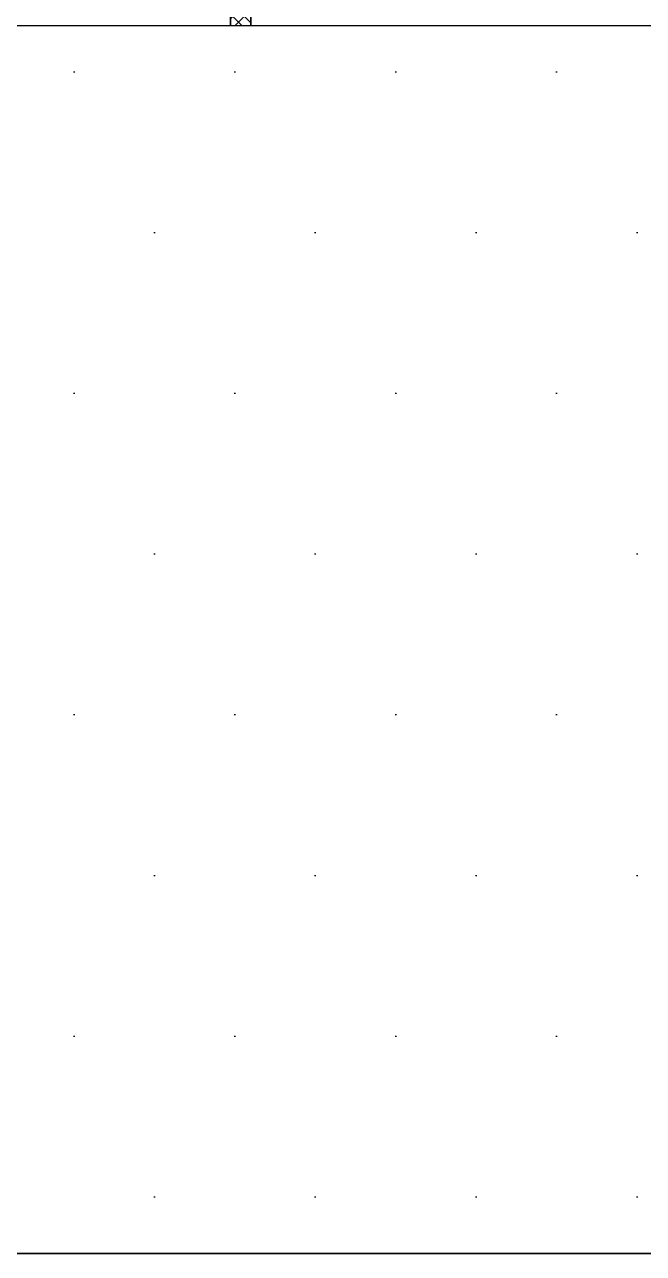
# Model space of a CAD drawing. Header units: millimetres. Extents: x 663313 to 1226001, y 1431724 to 1620898.
# Drawn here: x 761550.6 to 761611.7, y 1520263.8 to 1520385.2 of the extents above; entities that cross this region are included whole.
import ezdxf

# ---------------------------------------------------------------- set-up
doc = ezdxf.new("R2010")
doc.units = ezdxf.units.MM
doc.set_wipeout_variables(frame=1)
for name, pattern in [('CENTER', [50.800000000000004, 31.75, -6.35, 6.35, -6.35]), ('HIDDEN', [0.375, 0.25, -0.125]), ('XKITLINE00', [0])]:
    doc.linetypes.add(name, pattern=pattern)
doc.layers.add('000 - STRUCTURE_STEEL_ACCESORIES_DEF_SUB', color=7, linetype='Continuous', plot=False)
doc.layers.add('010 - ASPG_FRAMING_DEF_SUB', color=7, linetype='Continuous', plot=False)
for name, color, linetype in [('000 - STRUCTURE_STEEL_ACCESORIES_SUB_COLOR_3', 7, 'Continuous'), ('010 - ASPG_ACCESSORIES_HATCH_', 7, 'Continuous'), ('010 - ASPG_ACCESSORIES_MAIN_COLOR_1', 7, 'Continuous'), ('010 - ASPG_ACCESSORIES_SUB_COLOR_1', 7, 'Continuous'), ('010 - ASPG_ACCESSORIES_SUB_COLOR_2', 7, 'Continuous'), ('010 - ASPG_ACCESSORIES_SYMBOL_', 7, 'Continuous'), ('010 - ASPG_ACCESSORIES_WIPEOUT_', 7, 'Continuous'), ('010 - ASPG_FASTERN_MAIN_COLOR_1', 7, 'Continuous'), ('010 - ASPG_FLASHING_HATCH_', 7, 'Continuous'), ('010 - ASPG_FLASHING_MAIN_COLOR_2', 7, 'Continuous'), ('010 - ASPG_FLASHING_MAIN_COLOR_4', 7, 'Continuous'), ('010 - ASPG_FLASHING_WIPEOUT_', 7, 'Continuous'), ('010 - ASPG_FRAMING_CUT_COLOR_4', 7, 'Continuous'), ('010 - ASPG_FRAMING_HATCH_', 7, 'Continuous'), ('010 - ASPG_FRAMING_SUB_COLOR_2', 7, 'Continuous'), ('010 - ASPG_FRAMING_WIPEOUT_', 7, 'Continuous'), ('BOLT & SCREW', 7, 'Continuous'), ('DIM', 7, 'Continuous'), ('tube-stopper', 7, 'Continuous')]:
    doc.layers.add(name, color=color, linetype=linetype)
doc.layers.add('12-GRID', color=7, linetype='CENTER', lineweight=13)
doc.layers.add('Part', color=7, linetype='Continuous', lineweight=0)
pattern_1 = [(270, (1257419.243240032, -520041.6224064054), (0.6549599250656583, -1.134423872092541), [0.7562825813950264, -1.512565162790053]), (29.99999999999978, (1257419.243240032, -520041.6224064054), (0.6549599293588203, 1.134423869613882), [0.7562825813950259, -1.512565162790052]), (329.9999999999998, (1257419.243240032, -520041.6224064054), (1.309919854424478, -2.478657937293614e-09), [-1.512565162790051, 0.7562825813950254])]
pattern_2 = [(314.9999999999999, (1257419.492862033, -520021.6224064054), (1.336931354494228, 1.336931354494224), []), (44.99999999999984, (1257419.492862033, -520021.6224064054), (-1.336931354494223, 1.336931354494228), [])]
pattern_3 = [(270, (1257419.442484036, -520043.9224064054), (0.6549599250656583, -1.134423872092541), [0.7562825813950264, -1.512565162790053]), (29.99999999999978, (1257419.442484036, -520043.9224064054), (0.6549599293588203, 1.134423869613882), [0.7562825813950259, -1.512565162790052]), (329.9999999999998, (1257419.442484036, -520043.9224064054), (1.309919854424478, -2.478657937293614e-09), [-1.512565162790051, 0.7562825813950254])]
pattern_4 = [(314.9999999999999, (1257419.192862035, -520023.9224064054), (1.336931354494228, 1.336931354494224), []), (44.99999999999984, (1257419.192862035, -520023.9224064054), (-1.336931354494223, 1.336931354494228), [])]
pattern_5 = [(45, (68845973.91123614, -106253.6340706302), (-4.041115254481119, 4.041115254481119), []), (45, (68845976.60531414, -106253.6340706302), (-4.041115254481119, 4.041115254481119), [])]

# ---------------------------------------------------------------- blocks, each defined once
blk = doc.blocks.new('44')
at = {"layer": 'Part', "color": 7, "linetype": 'XKITLINE00', "lineweight": 0}
blk.add_line((31.45521706133127, 28.64062037679832), (31.45521706133127, 27.74062742677052), dxfattribs=at)
at = {"layer": 'Part', "color": 7, "lineweight": 0}
blk.add_lwpolyline([(31.33021711138986, 27.74062742677052), (31.33021711138986, 28.64162037684582), (31.45521706133127, 28.64162037684582), (31.45521376142256, 27.74062742677052), (31.33021711138986, 27.74062742677052)], dxfattribs=at)
blk = doc.blocks.new('W-1-PP18-ST_ENT4_REV00_20260531-225334_LOPF_PL')
at = {"layer": 'DIM', "color": 7}
blk.add_line((12794.36958116724, -1759.800270318985), (14169.62124830915, -1759.833749294281), dxfattribs=at)
at = {"color": 7, "xscale": 1000.000000000001, "yscale": 1000.000000000001, "zscale": 1000.000000000001, "rotation": 90}
blk.add_blockref('44', (41885.61977786256, -33213.90015912056), dxfattribs=at)
blk = doc.blocks.new('*U6174')
at = {"layer": '010 - ASPG_FRAMING_HATCH_', "transparency": 33554585}
h = blk.add_hatch(dxfattribs=at)
h.set_pattern_fill('ANSI32', scale=0.25)
h.set_pattern_definition([(45, (0, 0), (-1.683798022700467, 1.683798022700467), []), (45, (1.1225325, 0), (-1.683798022700467, 1.683798022700467), [])])
edge = h.paths.add_edge_path()
edge.add_line((2.000000000009768, -50.0000000001819), (2.000000000009536, -75.00000000027285))
edge.add_line((2.000000000009536, -75.00000000027285), (-1.376676550535194e-14, -75.00000000027285))
edge.add_line((-1.377727649045784e-14, -75.00000000027285), (2.183725214694612e-13, -49.00000000020555))
edge.add_arc((0.9999999999907824, -49.00000000021976), 0.999999999990564, 89.99999999918577, 179.9999999991858, ccw=False)
edge.add_line((1.000000000004993, -48.00000000022919), (62.99999999987471, -48.00000000022955))
edge.add_arc((62.99999999988892, -47.00000000023898), 0.999999999990564, 269.9999999991858, 359.9999999991858)
edge.add_line((63.99999999987948, -47.00000000025319), (63.99999999987995, 47.00000000025248))
edge.add_arc((62.99999999988939, 47.00000000023827), 0.999999999990564, 8.142219984623432e-10, 90.00000000081424)
edge.add_line((62.99999999987518, 48.00000000022884), (1.000000000005464, 48.00000000022919))
edge.add_arc((0.9999999999912551, 49.00000000021976), 0.999999999990564, 180.0000000008142, 270.0000000008142, ccw=False)
edge.add_line((6.91122180303467e-13, 49.00000000020555), (9.232719782633861e-13, 75.00000000027285))
edge.add_line((9.232719782633861e-13, 75.00000000027285), (2.000000000010473, 75.00000000027285))
edge.add_line((2.000000000010473, 75.00000000027285), (2.000000000010241, 50.0000000001819))
edge.add_line((2.000000000010241, 50.0000000001819), (140.9999999998781, 50.00000000018107))
edge.add_line((140.9999999998781, 50.00000000018107), (140.9999999998781, 41.00000000016652))
edge.add_arc((139.9999999998876, 41.00000000018073), 0.999999999990564, 269.9999999991858, 359.9999999991858, ccw=False)
edge.add_line((139.9999999998734, 40.00000000019017), (131.999999999892, 40.00000000019029))
edge.add_arc((131.9999999998778, 41.00000000018085), 0.999999999990564, 180.0000000008142, 270.0000000008142, ccw=False)
edge.add_line((130.9999999998872, 41.00000000016664), (130.9999999998872, 47.00000000025214))
edge.add_arc((129.9999999998967, 47.00000000023793), 0.999999999990564, 8.142219984623432e-10, 90.00000000081424)
edge.add_line((129.9999999998824, 48.00000000022849), (66.99999999989429, 48.00000000022884))
edge.add_arc((66.99999999988007, 47.00000000023827), 0.999999999990564, 89.99999999918577, 179.9999999991858)
edge.add_line((65.99999999988951, 47.00000000025248), (65.99999999988903, -47.00000000025319))
edge.add_arc((66.99999999987959, -47.00000000023898), 0.999999999990564, 180.0000000008142, 270.0000000008142)
edge.add_line((66.9999999998938, -48.00000000022955), (129.9999999998819, -48.0000000002299))
edge.add_arc((129.9999999998961, -47.00000000023933), 0.999999999990564, 269.9999999991858, 359.9999999991858)
edge.add_line((130.9999999998867, -47.00000000025354), (130.9999999998868, -41.00000000357866))
edge.add_arc((131.9999999998773, -41.00000000359287), 0.999999999990564, 89.99999999918577, 179.9999999991858, ccw=False)
edge.add_line((131.9999999998915, -40.0000000036023), (139.9999999998729, -40.00000000360242))
edge.add_arc((139.9999999998871, -41.00000000359299), 0.999999999990564, 8.14225131762214e-10, 90.00000000081423, ccw=False)
edge.add_line((140.9999999998777, -41.00000000357878), (140.9999999998776, -50.00000000632181))
edge.add_line((140.9999999998776, -50.00000000632181), (2.000000000009777, -50.0000000001819))
h.paths.add_polyline_path([(138.9999999998686, 48.00000000022837), (138.9999999998686, 42.00000000355348), (132.9999999998968, 42.0000000035536), (132.9999999998968, 48.00000000022849)], flags=16)
h.paths.add_polyline_path([(138.999999999868, -48.00000000023002), (138.9999999998681, -42.00000000355513), (132.9999999998963, -42.00000000355501), (132.9999999998962, -48.00000000023001)], flags=16)
at = {"layer": '010 - ASPG_FRAMING_HATCH_'}
h = blk.add_hatch(dxfattribs=at)
h.set_pattern_fill('ANSI37', scale=0.5954980955866349, angle=-90.00000000000001)
h.set_pattern_definition(pattern_2)
edge = h.paths.add_edge_path()
edge.add_ellipse((57.77220869647454, 55.00000000111321), major_axis=(-3.509070088518285e-14, -4.999999999272404), ratio=0.6444816938462435, start_angle=0, end_angle=180)
edge.add_line((57.77220869647455, 60.00000000018189), (61.99999999977764, 60.00000000018189))
edge.add_arc((61.99999999977037, 60.30000000023573), 0.3000000000538421, -89.99999999861039, -1.389609784768862e-09)
edge.add_line((62.29999999982421, 60.30000000022845), (62.29999999982421, 61.00000000018188))
edge.add_line((62.29999999982421, 61.00000000018188), (61.79999999982421, 61.50000000041472))
edge.add_line((61.79999999982421, 61.50000000041472), (62.29999999982421, 62.00000000018188))
edge.add_line((62.29999999982421, 62.00000000018188), (61.79999999982421, 62.50000000041472))
edge.add_line((61.79999999982421, 62.50000000041472), (62.29999999982421, 63.00000000018188))
edge.add_line((62.29999999982421, 63.00000000018188), (61.79999999982421, 63.50000000018188))
edge.add_line((61.79999999982421, 63.50000000018188), (62.29999999982421, 64.00000000018188))
edge.add_line((62.29999999982421, 64.00000000018188), (62.29999999982421, 65.00000000018188))
edge.add_line((62.29999999982421, 65.00000000018188), (63.29999999970779, 65.00000000018188))
edge.add_line((63.29999999970779, 65.00000000018188), (63.79999999970779, 65.50000000018188))
edge.add_line((63.79999999970779, 65.50000000018188), (64.2999999997078, 65.00000000018188))
edge.add_line((64.2999999997078, 65.00000000018188), (64.7999999997078, 65.50000000018188))
edge.add_line((64.7999999997078, 65.50000000018188), (65.2999999997078, 65.00000000018188))
edge.add_line((65.2999999997078, 65.00000000018188), (65.7999999997078, 65.50000000018188))
edge.add_line((65.7999999997078, 65.50000000018188), (66.29999999982421, 65.00000000018188))
edge.add_line((66.29999999982421, 65.00000000018188), (66.99999999977764, 65.00000000018188))
edge.add_arc((66.99999999974126, 65.30000000014842), 0.2999999999665306, -89.99999999305199, 1.528565674358258e-08)
edge.add_line((67.2999999997078, 65.30000000022845), (67.30017822586116, 60.00000000018188))
edge.add_arc((77.20009572393145, 55.00000000088038), 11.09091368921486, 153.2037265686182, 206.7962734313818)
edge.add_line((67.30017822586116, 50.00000000157887), (57.77220869647455, 50.00000000157887))
h = blk.add_hatch(dxfattribs=at)
h.set_pattern_fill('ANSI37', scale=0.5954980955866349, angle=-90.00000000000001)
h.set_pattern_definition(pattern_4)
edge = h.paths.add_edge_path()
edge.add_ellipse((11.52796953010241, 55.00000000111323), major_axis=(-3.510345640540481e-14, -4.999999999272404), ratio=0.6444816938462435, start_angle=180, end_angle=360, ccw=False)
edge.add_line((11.52796953010241, 60.00000000018191), (2.00000000074399, 60.00000000018191))
edge.add_arc((-7.899917497165894, 55.00000000111323), 11.09091368915029, -26.79627343179601, 26.796273430967574, ccw=False)
edge.add_line((2.000000000715794, 50.00000000157889), (11.52796953007421, 50.00000000157889))
h = blk.add_hatch(dxfattribs=at)
h.set_pattern_fill('HONEY', scale=0.238199238234654, angle=-90.00000000000001)
h.set_pattern_definition(pattern_3)
edge = h.paths.add_edge_path()
edge.add_ellipse((11.7775915319535, 55.00000000111977), major_axis=(-3.509070088518285e-14, -4.999999999272404), ratio=0.6444816938462435, start_angle=0, end_angle=360, ccw=False)
h = blk.add_hatch(dxfattribs=at)
h.set_pattern_fill('HONEY', scale=0.238199238234654, angle=-90.00000000000001)
h.set_pattern_definition(pattern_1)
edge = h.paths.add_edge_path()
edge.add_ellipse((57.52258669462346, 55.00000000111321), major_axis=(-3.509070088518285e-14, -4.999999999272404), ratio=0.6444816938462435, start_angle=0, end_angle=360)
h = blk.add_hatch(dxfattribs=at)
h.set_pattern_fill('ANSI37', scale=0.5954980955866349, angle=-90.00000000000001)
h.set_pattern_definition(pattern_4)
edge = h.paths.add_edge_path()
edge.add_ellipse((11.52796953010241, -55.00000000111394), major_axis=(-3.510345640540481e-14, 4.999999999272404), ratio=0.6444816938462435, start_angle=0, end_angle=180)
edge.add_line((11.52796953010241, -60.00000000018262), (2.00000000074399, -60.00000000018262))
edge.add_arc((-7.899917497165894, -55.00000000111394), 11.09091368915029, 333.2037265690324, 386.796273431796)
edge.add_line((2.000000000715794, -50.0000000015796), (11.52796953007421, -50.0000000015796))
h = blk.add_hatch(dxfattribs=at)
h.set_pattern_fill('HONEY', scale=0.238199238234654, angle=-90.00000000000001)
h.set_pattern_definition(pattern_3)
edge = h.paths.add_edge_path()
edge.add_ellipse((11.7775915319535, -55.00000000112048), major_axis=(-3.509070088518285e-14, 4.999999999272404), ratio=0.6444816938462435, start_angle=0, end_angle=360)
h = blk.add_hatch(dxfattribs=at)
h.set_pattern_fill('HONEY', scale=0.238199238234654, angle=-90.00000000000001)
h.set_pattern_definition(pattern_1)
edge = h.paths.add_edge_path()
edge.add_ellipse((57.52258669462346, -55.00000000111392), major_axis=(-3.509070088518285e-14, 4.999999999272404), ratio=0.6444816938462435, start_angle=0, end_angle=360, ccw=False)
h = blk.add_hatch(dxfattribs=at)
h.set_pattern_fill('ANSI37', scale=0.5954980955866349, angle=-90.00000000000001)
h.set_pattern_definition(pattern_2)
edge = h.paths.add_edge_path()
edge.add_ellipse((57.77220869647454, -55.00000000111392), major_axis=(-3.509070088518285e-14, 4.999999999272404), ratio=0.6444816938462435, start_angle=180, end_angle=360, ccw=False)
edge.add_line((57.77220869647455, -60.0000000001826), (61.99999999977764, -60.0000000001826))
edge.add_arc((61.99999999977037, -60.30000000023644), 0.3000000000538421, 360.0000000013896, 449.9999999986104, ccw=False)
edge.add_line((62.29999999982421, -60.30000000022916), (62.29999999982421, -61.0000000001826))
edge.add_line((62.29999999982421, -61.0000000001826), (61.79999999982421, -61.50000000041543))
edge.add_line((61.79999999982421, -61.50000000041543), (62.29999999982421, -62.0000000001826))
edge.add_line((62.29999999982421, -62.0000000001826), (61.79999999982421, -62.50000000041543))
edge.add_line((61.79999999982421, -62.50000000041543), (62.29999999982421, -63.0000000001826))
edge.add_line((62.29999999982421, -63.0000000001826), (61.79999999982421, -63.5000000001826))
edge.add_line((61.79999999982421, -63.5000000001826), (62.29999999982421, -64.0000000001826))
edge.add_line((62.29999999982421, -64.0000000001826), (62.29999999982421, -65.0000000001826))
edge.add_line((62.29999999982421, -65.0000000001826), (63.29999999970779, -65.0000000001826))
edge.add_line((63.29999999970779, -65.0000000001826), (63.79999999970779, -65.5000000001826))
edge.add_line((63.79999999970779, -65.5000000001826), (64.2999999997078, -65.0000000001826))
edge.add_line((64.2999999997078, -65.0000000001826), (64.7999999997078, -65.5000000001826))
edge.add_line((64.7999999997078, -65.5000000001826), (65.2999999997078, -65.0000000001826))
edge.add_line((65.2999999997078, -65.0000000001826), (65.7999999997078, -65.5000000001826))
edge.add_line((65.7999999997078, -65.5000000001826), (66.29999999982421, -65.0000000001826))
edge.add_line((66.29999999982421, -65.0000000001826), (66.99999999977764, -65.0000000001826))
edge.add_arc((66.99999999974126, -65.30000000014913), 0.2999999999665306, 359.99999998471435, 449.999999993052, ccw=False)
edge.add_line((67.2999999997078, -65.30000000022916), (67.30017822586116, -60.0000000001826))
edge.add_arc((77.20009572393145, -55.00000000088109), 11.09091368921486, 153.2037265686182, 206.7962734313818, ccw=False)
edge.add_line((67.30017822586116, -50.00000000157958), (57.77220869647455, -50.00000000157958))
at = {"layer": '010 - ASPG_FRAMING_CUT_COLOR_4', "color": 7}
blk.add_lwpolyline([(2.000000000009768, -50.0000000001819), (2.000000000009536, -75.00000000027285), (-1.377727649045784e-14, -75.00000000027285), (2.183725214694612e-13, -49.00000000020555, -0.414213562373095), (1.000000000004993, -48.00000000022919), (62.99999999987471, -48.00000000022955, 0.414213562373095), (63.99999999987948, -47.00000000025319), (63.99999999987995, 47.00000000025248, 0.414213562373095), (62.99999999987518, 48.00000000022884), (1.000000000005466, 48.00000000022919, -0.414213562373095), (6.91122180303467e-13, 49.00000000020555), (9.232719782633861e-13, 75.00000000027285), (2.000000000010473, 75.00000000027285), (2.000000000010241, 50.0000000001819), (140.9999999998781, 50.00000000018107), (140.9999999998781, 41.00000000016652, -0.414213562373095), (139.9999999998734, 40.00000000019017), (131.999999999892, 40.00000000019029, -0.414213562373095), (130.9999999998872, 41.00000000016664), (130.9999999998872, 47.00000000025214, 0.414213562373095), (129.9999999998824, 48.00000000022849), (66.99999999989429, 48.00000000022884, 0.414213562373095), (65.99999999988951, 47.00000000025248), (65.99999999988903, -47.00000000025319, 0.414213562373095), (66.9999999998938, -48.00000000022955), (129.9999999998819, -48.0000000002299, 0.414213562373095), (130.9999999998867, -47.00000000025354), (130.9999999998868, -41.00000000357866, -0.414213562373095), (131.9999999998915, -40.0000000036023), (139.9999999998729, -40.00000000360242, -0.414213562373095), (140.9999999998777, -41.00000000357878), (140.9999999998776, -50.00000000632181)], format="xyb", close=True, dxfattribs=at)
at = {"layer": '010 - ASPG_FRAMING_DEF_SUB', "color": 7, "transparency": 33554457}
for points in [[(54.30017822586116, 50.00000000157887), (67.30017822586116, 50.00000000157887), (67.30017822586116, 65.50000000018188), (54.30017822586116, 65.50000000018188)], [(2.000000000715794, 50.00000000157889), (15.00000000071579, 50.00000000158543), (15.00000000071579, 60.00000000039217), (2.000000000715794, 60.00000000038563)], [(2.000000000715794, -50.0000000015796), (15.00000000071579, -50.00000000158614), (15.00000000071579, -60.00000000039288), (2.000000000715794, -60.00000000038634)], [(54.30017822586116, -50.00000000157958), (67.30017822586116, -50.00000000157958), (67.30017822586116, -65.5000000001826), (54.30017822586116, -65.5000000001826)]]:
    blk.add_lwpolyline(points, close=True, dxfattribs=at)
at = {"layer": '010 - ASPG_FRAMING_SUB_COLOR_2', "color": 7}
for points in [[(57.52258669462346, 50.00000000157888), (67.30017822586116, 50.00000000157887, -0.2381992382621886), (67.30017822586116, 60.00000000018188), (67.2999999997078, 65.30000000022845, -0.4142135624157165), (66.99999999977764, 65.00000000018188), (66.29999999982421, 65.00000000018188), (65.7999999997078, 65.50000000018188), (65.2999999997078, 65.00000000018188), (64.7999999997078, 65.50000000018188), (64.2999999997078, 65.00000000018188), (63.79999999970779, 65.50000000018188), (63.29999999970779, 65.00000000018188), (62.29999999982421, 65.00000000018188), (62.29999999982421, 64.00000000018188), (61.79999999982421, 63.50000000018188), (62.29999999982421, 63.00000000018188), (61.79999999982421, 62.50000000041472), (62.29999999982421, 62.00000000018188), (61.79999999982421, 61.50000000041472), (62.29999999982421, 61.00000000018188), (62.29999999982421, 60.30000000022845, -0.414213562358888), (61.99999999977764, 60.00000000018188), (57.52258669462346, 60.00000000018189)], [(11.77759153183708, 50.00000000158543), (2.000000000715794, 50.00000000157889, 0.2381992382621886), (2.000000000715796, 60.00000000018191), (11.77759153183708, 60.00000000018844)], [(11.77759153183708, -50.00000000158614), (2.000000000715794, -50.0000000015796, -0.2381992382621886), (2.000000000715796, -60.00000000018262), (11.77759153183708, -60.00000000018915)], [(57.52258669462346, -50.00000000157959), (67.30017822586116, -50.00000000157958, 0.2381992382621886), (67.30017822586116, -60.0000000001826), (67.2999999997078, -65.30000000022916, 0.4142135624157165), (66.99999999977764, -65.0000000001826), (66.29999999982421, -65.0000000001826), (65.7999999997078, -65.5000000001826), (65.2999999997078, -65.0000000001826), (64.7999999997078, -65.5000000001826), (64.2999999997078, -65.0000000001826), (63.79999999970779, -65.5000000001826), (63.29999999970779, -65.0000000001826), (62.29999999982421, -65.0000000001826), (62.29999999982421, -64.0000000001826), (61.79999999982421, -63.5000000001826), (62.29999999982421, -63.0000000001826), (61.79999999982421, -62.50000000041543), (62.29999999982421, -62.0000000001826), (61.79999999982421, -61.50000000041543), (62.29999999982421, -61.0000000001826), (62.29999999982421, -60.30000000022916, 0.414213562358888), (61.99999999977764, -60.0000000001826), (57.52258669462346, -60.0000000001826)]]:
    blk.add_lwpolyline(points, format="xyb", dxfattribs=at)
at = {"layer": '010 - ASPG_FRAMING_SUB_COLOR_2', "color": 7, "extrusion": (0, 0, -1)}
for centre, major_axis in [((11.7775915319535, 55.00000000111977), (-3.509070088518285e-14, -4.999999999272404)), ((57.52258669462346, -55.00000000111392), (-3.509070088518285e-14, 4.999999999272404))]:
    blk.add_ellipse(centre, major_axis=major_axis, ratio=0.6444816938462435, dxfattribs=at)
at = {"layer": '010 - ASPG_FRAMING_SUB_COLOR_2', "color": 7}
for centre, major_axis in [((57.52258669462346, 55.00000000111321), (-3.509070088518285e-14, -4.999999999272404)), ((11.7775915319535, -55.00000000112048), (-3.509070088518285e-14, 4.999999999272404))]:
    blk.add_ellipse(centre, major_axis=major_axis, ratio=0.6444816938462435, dxfattribs=at)
blk = doc.blocks.new('*U4787')
at = {"color": 7, "transparency": 33554559, "xscale": -1, "rotation": 270}
blk.add_blockref('*U6174', (0, 0), dxfattribs=at)
blk = doc.blocks.new('*U6326')
at = {"layer": '12-GRID', "color": 7, "linetype": 'CENTER'}
for p, q in [((5.684341886080801e-14, -6.200000000000029), (5.684341886080801e-14, 2.200000000000029)), ((-4.199999999999973, -2), (4.200000000000085, -2))]:
    blk.add_line(p, q, dxfattribs=at)
at = {"layer": 'BOLT & SCREW', "color": 7}
for p, q in [((-0.2288719817826677, -1.446462371730204), (-0.4418749999998197, -0.2325000000002947)), ((-0.2288719817826677, -1.542256036434869), (-0.4418749999998197, -1.116250000000048)), ((0.2288719817822642, -1.446462371730562), (0.4418749999996946, -0.2324999999999764)), ((0.2288719817822642, -1.542256036434869), (0.4418749999996946, -1.116250000000048)), ((-0.553537628269381, -1.771128018217196), (-1.767499999999847, -1.558125000000442)), ((-0.553537628269381, -2.228871981782805), (-1.767500000000483, -2.441875000000354)), ((-0.4577439635652332, -1.771128018217196), (-0.8837500000000146, -1.558125000000442)), ((-0.4577439635652332, -2.228871981782805), (-0.8837500000000146, -2.441875000000354)), ((0.4577439635647103, -1.771128018217196), (0.8837499999994917, -1.558125000000442)), ((0.4577439635647103, -2.228871981782805), (0.8837500000001283, -2.441874999999877)), ((0.5535376282692559, -1.771128018217196), (1.767500000000001, -1.558125000000124)), ((0.5535376282692559, -2.228871981782805), (1.767500000000001, -2.441874999999877)), ((-0.2288719817826677, -2.457743963565131), (-0.4418749999998197, -2.883750000000271)), ((-0.2288719817821107, -2.553537628269438), (-0.4418749999998197, -3.767500000000023)), ((0.4418749999996946, -2.883750000000271), (0.2288719817829008, -2.457743963565131)), ((0.2288719817829008, -2.553537628269438), (0.4418749999999732, -3.767500000000023))]:
    blk.add_line(p, q, dxfattribs=at)
for points in [[(-1.767500000000006, -1.558125000000442), (-0.8837500000001342, -1.558125000000442, 0.4142135623730394), (-0.4418749999998197, -1.116250000000048), (-0.4418749999998197, -0.2325000000002947), (0.4418749999996946, -0.2324999999999764), (0.4418749999996946, -1.116250000000048, 0.4142135623731505), (0.8837500000000089, -1.558125000000442), (1.76750000000012, -1.558125000000124), (1.76750000000012, -2.441874999999877), (0.8837500000000089, -2.441874999999877, 0.414213562373095), (0.4418749999996946, -2.883750000000271), (0.4418749999999732, -3.767500000000023), (-0.4418749999998197, -3.767500000000023), (-0.4418749999998197, -2.883750000000271, 0.4142135623730397), (-0.8837500000001342, -2.441875000000354), (-1.767500000000483, -2.441875000000354)], [(0.2288719817829008, -2.457743963565131, -0.414213562373095), (0.4577439635645909, -2.228871981782805), (0.5535376282692559, -2.228871981782805), (0.5535376282692559, -1.771128018217196), (0.4577439635645909, -1.771128018217196, -0.4142135623730951), (0.228871981782105, -1.542256036434869), (0.228871981782105, -1.446462371730562), (-0.2288719817826677, -1.446462371730204), (-0.2288719817826677, -1.542256036434869, -0.4142135623730951), (-0.4577439635649944, -1.771128018217196), (-0.553537628269381, -1.771128018217196), (-0.553537628269381, -2.228871981782805), (-0.4577439635649944, -2.228871981782805, -0.4142135623730951), (-0.2288719817826677, -2.457743963565131), (-0.2288719817822698, -2.553537628269438), (0.2288719817829008, -2.553537628269438)]]:
    blk.add_lwpolyline(points, format="xyb", close=True, dxfattribs=at)
blk.add_circle((5.684341886080801e-14, -2), 3.5, dxfattribs=at)
blk = doc.blocks.new('000_ASPG_TYP_FILES_20260218-010703_FRAME_EXTR_')
at = {"layer": '010 - ASPG_FRAMING_HATCH_'}
h = blk.add_hatch(dxfattribs=at)
h.set_pattern_fill('ANSI32', scale=0.1, angle=180)
h.set_pattern_definition([(225, (0, 0), (0.6735192090801866, -0.6735192090801868), []), (225, (-0.4490130000000001, 5.498823332255506e-17), (0.6735192090801866, -0.6735192090801868), [])])
edge = h.paths.add_edge_path()
edge.add_line((1.999999996740371, 15.99999999965075), (1.999999996740371, 1.999999999941792))
edge.add_line((1.999999996740371, 1.999999999941792), (39.69999999750871, 1.999999999941792))
edge.add_arc((39.69999999730499, 1.700000000040752), 0.2999999999010399, -3.891028654834372e-08, 89.99999996109239, ccw=False)
edge.add_line((39.99999999720603, 1.699999999837019), (39.99999999720603, 0.2999999996973202))
edge.add_arc((39.69999999750872, 0.2999999996973131), 0.2999999996973131, -90.00000000000142, 1.4210854715202004e-12, ccw=False)
edge.add_line((39.69999999750871, 0), (0.2999999996973202, 0))
edge.add_arc((0.2999999996973273, 0.2999999996973273), 0.2999999996973273, 180.0000000000013, 269.99999999999864, ccw=False)
edge.add_line((0, 0.2999999996973202), (0, 17.69999999989523))
edge.add_arc((0.2999999999301508, 17.70000000012806), 0.2999999999301508, 90.00000004446741, 180.0000000444674, ccw=False)
edge.add_line((0.2999999996973202, 18.00000000005821), (22.5570233851904, 18.00000000005821))
edge.add_arc((22.5570233856712, 18.50000000026317), 0.5000000002049632, 269.9999999449049, 380.2095453190142)
edge.add_arc((26.1699999981368, 19.82999999686102), 3.349999998908497, 182.0637942974167, 200.2095453254992, ccw=False)
edge.add_arc((23.58168000320438, 19.73672835517209), 0.7599999998138507, 2.0637943418387863, 182.0637943418388, ccw=False)
edge.add_arc((26.16999999910358, 19.82999999939922), 1.830000000338361, 182.0637943388468, 447.9362056470717)
edge.add_arc((26.263271644013, 22.41831999551505), 0.7600000000549151, 87.93620564125177, 267.9362056412518, ccw=False)
edge.add_arc((26.16999999863267, 19.8300000075356), 3.349999992334041, 69.79045460402187, 87.9362056313708, ccw=False)
edge.add_arc((27.49999999788272, 23.44297661244421), 0.5000000006038865, 249.7904545688332, 359.9999999442181)
edge.add_line((27.9999999984866, 23.44297661195742), (27.9999999984866, 26.67999999993481))
edge.add_line((27.9999999984866, 26.67999999993481), (28.49999999674037, 27.17999999958556))
edge.add_line((28.49999999674037, 27.17999999958556), (27.9999999984866, 27.67999999970198))
edge.add_line((27.9999999984866, 27.67999999970198), (27.9999999984866, 38.61999999982072))
edge.add_line((27.9999999984866, 38.61999999982072), (28.49999999674037, 39.11999999993714))
edge.add_line((28.49999999674037, 39.11999999993714), (27.9999999984866, 39.62000000005355))
edge.add_line((27.9999999984866, 39.62000000005355), (27.9999999984866, 42.85702338756528))
edge.add_arc((27.49999999787862, 42.85702338707262), 0.5000000006079759, 5.645408219420843e-08, 110.2095454304945)
edge.add_arc((26.16999999884449, 46.46999999186602), 3.349999992147246, 272.0637943651193, 290.20954539329375, ccw=False)
edge.add_arc((26.263271644013, 43.88168000403675), 0.7600000000258301, 92.06379435882718, 272.0637943588272, ccw=False)
edge.add_arc((26.16999999910502, 46.47000000012492), 1.830000000339747, 272.0637943528818, 537.9362056611998)
edge.add_arc((23.58168000320438, 46.56327164435061), 0.7599999998138507, 177.9362056581612, 357.9362056581612, ccw=False)
edge.add_arc((26.16999999825318, 46.47000000263876), 3.349999999025627, 159.7904546748206, 177.9362057022633, ccw=False)
edge.add_arc((22.55702338551316, 47.7999999994954), 0.500000000434755, 339.790454661877, 450.0000000369852)
edge.add_line((22.5570233851904, 48.29999999993015), (0.2999999996973202, 48.29999999993015))
edge.add_arc((0.2999999996973095, 48.59999999962746), 0.2999999996973131, 179.9999999999987, 270.00000000000205, ccw=False)
edge.add_line((0, 48.59999999962747), (0, 59.99999999994179))
edge.add_arc((0.2999999996973202, 59.99999999994179), 0.2999999996973202, 90, 180, ccw=False)
edge.add_line((0.2999999996973202, 60.29999999963911), (4.999999997438863, 60.29999999963911))
edge.add_line((4.999999997438863, 60.29999999963911), (4.999999997438863, 64.99999999959255))
edge.add_arc((5.299999997369017, 64.99999999982538), 0.2999999999301544, 90.0000000444681, 180.0000000444674, ccw=False)
edge.add_line((5.299999997136183, 65.29999999975553), (29.99999999883585, 65.29999999975553))
edge.add_line((29.99999999883585, 65.29999999975553), (29.99999999883585, 63.59999999997672))
edge.add_arc((29.69999999890567, 63.59999999974391), 0.2999999999301721, -89.99999995552861, 4.4463320136856055e-08, ccw=False)
edge.add_line((29.69999999913853, 63.29999999981374), (7.299999997485429, 63.29999999981374))
edge.add_arc((7.29999999771826, 62.99999999988358), 0.2999999999301508, 90.00000004446738, 180.0000000444674)
edge.add_line((6.999999997788109, 62.99999999965075), (6.999999997788109, 58.29999999969732))
edge.add_line((6.999999997788109, 58.29999999969732), (2.300000000162981, 58.29999999969732))
edge.add_arc((2.299999998300336, 57.99999999813735), 0.3000000015599653, 89.99999964426098, 179.999999644261)
edge.add_line((1.999999996740371, 58), (1.999999996740371, 50.60000000003492))
edge.add_arc((2.299999998533172, 50.60000000166475), 0.3000000017928013, 180.000000311273, 270.0000003112706)
edge.add_line((2.300000000162981, 50.29999999987194), (29.69999999913853, 50.29999999987194))
edge.add_arc((29.6999999989348, 49.9999999999709), 0.299999999901047, -3.890897914970992e-08, 89.99999996109108, ccw=False)
edge.add_line((29.99999999883585, 49.99999999976717), (29.99999999883585, 26.67999999993481))
edge.add_line((29.99999999883585, 26.67999999993481), (29.99999999883585, 16.29999999981374))
edge.add_arc((29.6999999989057, 16.2999999995809), 0.2999999999301508, -89.99999995553259, 4.446741286301403e-08, ccw=False)
edge.add_line((29.69999999913853, 15.99999999965075), (1.999999996740371, 15.99999999965075))
at = {"layer": '010 - ASPG_FRAMING_CUT_COLOR_4', "color": 7}
blk.add_lwpolyline([(1.999999996740371, 15.99999999965075), (1.999999996740371, 1.999999999941792), (39.69999999750871, 1.999999999941792, -0.4142135623731089), (39.99999999720603, 1.699999999837019), (39.99999999720603, 0.2999999996973202, -0.4142135623731089), (39.69999999750871, 0), (0.2999999996973202, 0, -0.4142135623730811), (0, 0.2999999996973202), (0, 17.69999999989523, -0.4142135623730951), (0.2999999996973202, 18.00000000005821), (22.5570233851904, 18.00000000005821, 0.5217296884731124), (23.02624112786725, 18.67272727261297, -0.07934163687482358), (22.82217297761235, 19.70935906958766, -1), (24.34118702879641, 19.76409764075652, 2.296345716993233), (26.23590235819574, 21.65881296969019, -1), (26.29064092983026, 23.17782702133991, -0.0793416368716021), (27.32727272447664, 22.9737588702119, 0.5217296884801942), (27.9999999984866, 23.44297661195742), (27.9999999984866, 26.67999999993481), (28.49999999674037, 27.17999999958556), (27.9999999984866, 27.67999999970198), (27.9999999984866, 38.61999999982072), (28.49999999674037, 39.11999999993714), (27.9999999984866, 39.62000000005355), (27.9999999984866, 42.85702338756528, 0.5217296884727316), (27.32727272447664, 43.3262411293108, -0.07934163687522733), (26.29064092983026, 43.122172978241, -1), (26.23590235819574, 44.64118702983251, 2.296345716995783), (24.34118702879641, 46.53590235876618, -1), (22.82217297761235, 46.59064092993503, -0.07934163687201433), (23.02624112786725, 47.62727272690972, 0.5217296884786579), (22.5570233851904, 48.29999999993015), (0.2999999996973202, 48.29999999993015, -0.4142135623731158), (0, 48.59999999962747), (0, 59.99999999994179, -0.414213562373095), (0.2999999996973202, 60.29999999963911), (4.999999997438863, 60.29999999963911), (4.999999997438863, 64.99999999959255, -0.4142135623730879), (5.299999997136183, 65.29999999975553), (29.99999999883585, 65.29999999975553), (29.99999999883585, 63.59999999997672, -0.4142135623730533), (29.69999999913853, 63.29999999981374), (7.299999997485429, 63.29999999981374, 0.4142135623730949), (6.999999997788109, 62.99999999965075), (6.999999997788109, 58.29999999969732), (2.300000000162981, 58.29999999969732, 0.4142135623730948), (1.999999996740371, 58), (1.999999996740371, 50.60000000003492, 0.4142135623730845), (2.300000000162981, 50.29999999987194), (29.69999999913853, 50.29999999987194, -0.4142135623730951), (29.99999999883585, 49.99999999976717), (29.99999999883585, 26.67999999993481), (29.99999999883585, 16.29999999981374, -0.4142135623730951), (29.69999999913853, 15.99999999965075)], format="xyb", close=True, dxfattribs=at)
at = {"color": 7}
for p in [(26.16999999736436, 48.46999999973923), (26.16999999736436, 21.82999999966705)]:
    blk.add_blockref('*U6326', p, dxfattribs=at)
blk = doc.blocks.new('*U5669')
at = {"color": 7}
blk.add_wipeout([(465.000000002976, 4.000000000097202), (60.00000000297587, 4.000000000000114), (60.00000000297587, 69.29999999999995), (465.000000002976, 69.30000000009727)], dxfattribs=at).dxf.layer = '010 - ASPG_FRAMING_WIPEOUT_'
at = {"layer": '010 - ASPG_FRAMING_SUB_COLOR_2', "color": 7}
for points in [[(465.0000000029759, 4.000000000097124), (60.00000000297587, 4), (60.00000000297587, 69.3), (465.0000000029759, 69.30000000009714)], [(60.00000000297587, 2.000000000715772), (60.00000000297587, 4), (465.0000000029759, 4.000000000097124), (465.0000000029759, 2.000000000812896)]]:
    blk.add_lwpolyline(points, close=True, dxfattribs=at)
at = {"color": 7, "transparency": 33554559, "xscale": -1, "rotation": 270}
blk.add_blockref('*U6174', (0, 0), dxfattribs=at)
at = {"color": 7}
blk.add_blockref('000_ASPG_TYP_FILES_20260218-010703_FRAME_EXTR_', (60.00000000297587, 4), dxfattribs=at)
blk = doc.blocks.new('W-1-PP18-ST_ENT4_REV00_20260604-235409_LOPF_ASPG_')
at = {"color": 7}
blk.add_blockref('*U5669', (13585.00000000047, -1709.999999999767), dxfattribs=at)
at = {"color": 7, "xscale": -1, "zscale": -1}
blk.add_blockref('*U4787', (13585.00000000047, -1709.999999999767), dxfattribs=at)
blk = doc.blocks.new('*U5639')
at = {"color": 7}
blk.add_wipeout([(0, -52.0000000001005), (584.611507675665, -52.0000000001005), (584.611507675665, -297.99999999998073), (0, -297.99999999998073)], dxfattribs=at).dxf.layer = '010 - ASPG_FLASHING_WIPEOUT_'
at = {"layer": '010 - ASPG_FLASHING_HATCH_'}
h = blk.add_hatch(dxfattribs=at)
h.set_pattern_fill('DOTS', scale=0.5)
h.set_pattern_definition([(0, (0, 0), (19.84375, 39.6875), [0, -39.6875])])
h.paths.add_polyline_path([(0, -52), (584.6115076758433, -52), (584.6115076758433, -298), (1.094595811627281e-16, -298)])
at = {"layer": '010 - ASPG_FLASHING_MAIN_COLOR_2', "color": 7}
blk.add_lwpolyline([(0, -52), (584.6115076758433, -52), (584.6115076758433, -298), (1.094595811627281e-16, -298)], close=True, dxfattribs=at)
at = {"color": 7}
blk.add_wipeout([(0, 69.29999999994834), (584.6115076756641, 69.29999999994834), (584.6115076756641, -51.99999999999727), (0, -51.99999999999727)], dxfattribs=at).dxf.layer = '010 - ASPG_FLASHING_WIPEOUT_'
at = {"layer": '010 - ASPG_FLASHING_HATCH_'}
h = blk.add_hatch(dxfattribs=at)
h.set_pattern_fill('DOTS', scale=0.2)
h.set_pattern_definition([(0, (0, 0), (7.9375, 15.875), [0, -15.875])])
h.paths.add_polyline_path([(-2.8421709430404e-14, 69.29999999999998), (584.6115076758433, 69.29999999999998), (584.6115076758433, -52.00000000000001), (3.155443620884047e-30, -52.00000000000001)])
at = {"layer": '010 - ASPG_FLASHING_MAIN_COLOR_4', "color": 7}
blk.add_lwpolyline([(-2.8421709430404e-14, 69.29999999999998), (584.6115076758433, 69.29999999999998), (584.6115076758433, -52.00000000000001), (3.155443620884047e-30, -52.00000000000001)], close=True, dxfattribs=at)
blk = doc.blocks.new('W-1-PP18-ST_ENT4_REV00_20260617-033902_ASPG_FLASHING')
at = {"color": 7}
blk.add_blockref('*U5639', (13585.00000000047, -1710), dxfattribs=at)
blk = doc.blocks.new('*U4563')
at = {"layer": '010 - ASPG_ACCESSORIES_SUB_COLOR_2', "color": 7}
for p, q in [((-2.084999999999127, -1.547816335794778), (-2.084999999999127, 0)), ((2.084999999999013, -1.047816335789321), (2.084999999999127, 0)), ((-2.084999999999127, -1.547816335789321), (2.084999999999127, -1.047816335789321)), ((2.729999999999563, -1.399999999995998), (2.084999999999127, -1.047816335789321)), ((-2.729999999999563, -1.899999999995998), (2.729999999999563, -1.399999999995998)), ((-2.729999999999563, -1.899999999995998), (-2.084999999999127, -1.547816335789321)), ((-2.729999999999563, -1.899999999995998), (-2.084999999999127, -2.252183664200857)), ((-2.084999999999127, -2.252183664200857), (2.084999999999127, -1.752183664200857)), ((-2.084999999999013, -3.347816335790412), (-2.084999999999127, -2.252183664206314)), ((2.729999999999563, -1.399999999995998), (2.084999999999127, -1.752183664200857)), ((2.084999999999013, -2.847816335790412), (2.0849999999989, -1.752183664201084)), ((-2.729999999999563, -3.69999999999709), (2.729999999999563, -3.19999999999709)), ((-2.729999999999563, -3.69999999999709), (-2.084999999999127, -3.347816335790412)), ((-2.084999999999127, -3.347816335790412), (2.084999999999127, -2.847816335790412)), ((-2.084999999999127, -4.052183664201948), (2.084999999999127, -3.552183664201948)), ((2.729999999999563, -3.19999999999709), (2.084999999999127, -2.847816335790412)), ((2.729999999999563, -3.19999999999709), (2.084999999999127, -3.552183664201948)), ((2.084999999999241, -4.647816335791504), (2.084999999999241, -3.552183664201948)), ((-2.729999999999563, -3.69999999999709), (-2.084999999999127, -4.052183664201948)), ((-2.0849999999989, -5.147816335791504), (-2.084999999999013, -4.052183664201948)), ((-2.084999999999127, -5.147816335791504), (2.084999999999127, -4.647816335791504)), ((-2.084999999999127, -5.147816335791504), (2.084999999999127, -4.647816335791504)), ((2.729999999999563, -4.999999999998181), (2.084999999999127, -4.647816335791504)), ((2.729999999999563, -4.999999999998181), (2.084999999999127, -4.647816335791504)), ((-2.729999999999563, -5.499999999998181), (2.729999999999563, -4.999999999998181)), ((-2.729999999999563, -5.499999999998181), (2.729999999999563, -4.999999999998181)), ((-2.729999999999563, -5.499999999998181), (-2.084999999999127, -5.147816335791504)), ((-2.729999999999563, -5.499999999998181), (-2.084999999999127, -5.147816335791504)), ((-2.729999999999563, -5.499999999998181), (-2.084999999999127, -5.852183664203039)), ((-2.729999999999563, -5.499999999998181), (-2.084999999999127, -5.852183664203039)), ((-2.084999999999127, -5.852183664203039), (2.084999999999127, -5.352183664203039)), ((-2.084999999999127, -5.852183664203039), (2.084999999999127, -5.352183664203039)), ((-2.084999999999127, -6.947816335792595), (-2.0849999999989, -5.852183664203039)), ((-2.084999999999127, -6.947816335792595), (-2.084999999999127, -5.852183664203039)), ((2.729999999999563, -4.999999999998181), (2.084999999999127, -5.352183664203039)), ((2.729999999999563, -4.999999999998181), (2.084999999999127, -5.352183664203039)), ((2.084999999999127, -6.447816335792595), (2.084999999999127, -5.352183664203039)), ((2.084999999999127, -6.447816335792595), (2.084999999999241, -5.352183664203039)), ((-2.729999999999563, -7.299999999999272), (2.729999999999563, -6.799999999999272)), ((-2.729999999999563, -7.299999999999272), (-2.084999999999127, -6.947816335792595)), ((-2.084999999999127, -6.947816335792595), (2.084999999999127, -6.447816335792595)), ((-2.084999999999127, -7.652183664204131), (2.084999999999127, -7.152183664204131)), ((2.729999999999563, -6.799999999999272), (2.084999999999127, -6.447816335792595)), ((2.729999999999563, -6.799999999999272), (2.084999999999127, -7.152183664204131)), ((2.084999999999127, -8.247816335793686), (2.084999999999127, -7.152183664204131)), ((-2.729999999999563, -7.299999999999272), (-2.084999999999127, -7.652183664204131)), ((-2.084999999999127, -8.747816335793686), (-2.084999999999127, -7.652183664204131)), ((0.4333070988686814, -8.43729858455481), (2.084999999999127, -8.247816335793686)), ((2.729999999999563, -8.599999999998545), (2.084999999999127, -8.247816335793686)), ((-2.729999999999563, -9.099999999998545), (-2.084999999999127, -8.747816335793686)), ((-2.729999999999563, -9.099999999998545), (-1.568355612604137, -8.982641209644498)), ((-2.729999999999563, -9.099999999998545), (-2.084999999999127, -9.452183664205222)), ((-2.084999999999127, -8.747816335793686), (-1.064489079482883, -8.605286877620529)), ((-2.084999999999127, -9.452183664205222), (-1.629698446698967, -9.388594061787444)), ((-2.084999999999127, -10.54781633579296), (-2.084999999999127, -9.452183664205222)), ((0.7141825614198751, -8.775605983184505), (2.729999999999563, -8.599999999998545)), ((0.7141825614198751, -9.102437496409038), (2.084999999999127, -8.952183664205222)), ((2.729999999999563, -8.599999999998545), (2.084999999999127, -8.952183664205222)), ((2.084999999999127, -10.04781633579296), (2.084999999999127, -8.952183664205222)), ((-2.729999999999563, -10.89999999999964), (-2.084999999999127, -10.54781633579296)), ((-2.729999999999563, -10.89999999999964), (-1.844567201240352, -10.81054635710279)), ((-2.729999999999563, -10.89999999999964), (-2.084999999999127, -11.25218366420449)), ((-2.084999999999127, -10.54781633579296), (-1.798826981090315, -10.50784803706301)), ((0.7141825614198751, -10.20507654483481), (2.084999999999127, -10.04781633579296)), ((0.7141825614198751, -10.57560598318378), (2.729999999999563, -10.39999999999964)), ((0.7141825614198751, -10.90243749640831), (2.084999999999127, -10.75218366420449)), ((2.729999999999563, -10.39999999999964), (2.084999999999127, -10.04781633579296)), ((2.729999999999563, -10.39999999999964), (2.084999999999127, -10.75218366420449)), ((2.084999999999127, -10.75218366420449), (2.084999999999127, -15.59999999999854)), ((-2.084999999999127, -11.25218366420449), (-1.907557413303948, -11.22740118002912)), ((-2.084999999999127, -12.40167565273805), (-2.084999999999127, -11.25218366420449)), ((-2.084999999999127, -12.40167565273805), (-2.084999999999127, -15.59999999999854)), ((0, -17.19999999999891), (-2.084999999999127, -15.59999999999854)), ((0, -17.19999999999891), (2.084999999999127, -15.59999999999854))]:
    blk.add_line(p, q, dxfattribs=at)
blk.add_lwpolyline([(0, -17.19999999999891), (0.7141825614198751, -11.45704931750151), (0.7141825614198751, -8.736688384093213, 0.4176573264866609), (0.4106596181591158, -8.436709070021607, 0.07099332720072511), (-1.529698998669119, -8.726820576112004), (-2.084999999999127, -12.40167565273805)], format="xyb", dxfattribs=at)
at = {"layer": '010 - ASPG_ACCESSORIES_SYMBOL_', "color": 7, "linetype": 'CENTER'}
blk.add_line((0, 6.142561988594025), (0, -18.19999999999891), dxfattribs=at)
at = {"layer": '010 - ASPG_FASTERN_MAIN_COLOR_1', "color": 7}
for p, q in [((-4.170000000000073, 5.049999999999272), (-4.170000000000073, 1.200000000000728)), ((3.127500000000509, 5.450000000000728), (-3.127500000000509, 5.450000000000728)), ((-2.084999999999127, 5.049999999999272), (-2.084999999999127, 1.200000000000728)), ((2.084999999999127, 5.049999999999272), (2.084999999999127, 1.200000000000728)), ((4.170000000000073, 5.049999999999272), (4.170000000000073, 1.200000000000728)), ((-5.5, 0.5499999999992724), (-5.5, 0)), ((5.5, 0), (-5.5, 0)), ((-5.200000000000728, 0.8500000000003638), (-4.170000000000073, 1.200000000000728)), ((5.200000000000728, 0.8500000000003638), (-5.200000000000728, 0.8500000000003638)), ((4.170000000000073, 1.200000000000728), (-4.170000000000073, 1.200000000000728)), ((-2.57630675031578, 0.8500000000003638), (-2.084999999999127, 1.200000000000728)), ((2.44630675031658, 0.8500000000003638), (2.084999999999127, 1.200000000000728)), ((5.200000000000728, 0.8500000000003638), (4.170000000000073, 1.200000000000728)), ((5.5, 0.5499999999992724), (5.5, 0))]:
    blk.add_line(p, q, dxfattribs=at)
for centre, radius, start, end in [((-3.127500000000509, 3.891492187500262), 1.55850781249987, 48.01707852331997, 131.98292147668), ((0, -0.1840312499989523), 5.634031249999114, 68.2799117114248, 111.7200882885752), ((3.127500000000509, 3.891492187500262), 1.558507812499965, 48.01707852331997, 131.98292147668), ((-5.200000000000728, 0.5499999999992724), 0.3, 90, 180), ((5.200000000000728, 0.5499999999992724), 0.3, 0, 90)]:
    blk.add_arc(centre, radius, start, end, dxfattribs=at)
blk = doc.blocks.new('G$C7D677D58')
at = {"layer": 'tube-stopper'}
h = blk.add_hatch(dxfattribs=at)
h.set_pattern_fill('ANSI35', scale=0.02, angle=280.6768409131589, style=0)
h.set_pattern_definition([(145.6768409131589, (67.45353497568851, -13.09426057516771), (0.00281929956869494, 0.00412935224241727), []), (145.6768409131589, (67.45006064978782, -13.09491560150343), (0.00281929956869494, 0.00412935224241727), [0.006249999999999968, -0.001249999999999992, 0, -0.001249999999999992])])
h.paths.add_polyline_path([(0.02989179726182556, 0.01545000000078289), (0.02447319464567954, 0.01545000000078289), (0.02447319464567954, 0.0005500000004303729), (0.02989179726182556, 0.0005500000004303729)])
at = {"layer": '000 - STRUCTURE_STEEL_ACCESORIES_DEF_SUB', "color": 7, "ltscale": 0.1}
blk.add_line((0.03829179726176335, 0.007999999999924512), (0, 0.007999999999924512, -2.806346833239134e-06), dxfattribs=at)
at = {"layer": '000 - STRUCTURE_STEEL_ACCESORIES_SUB_COLOR_3', "color": 7}
for p, q in [((0.01327319464712673, 0, -2.806346833239134e-06), (0.01327319464712673, 0.01599999999996271, -2.806346833239134e-06)), ((0.01327319464712673, 0.01599999999996271, -2.806346833239134e-06), (0.01447319464705288, 0.01599999999996271, -2.806346833239134e-06)), ((0.01447319464705288, 0.01599999999996271, -2.806346833239134e-06), (0.01447319464705288, 0, -2.806346833239134e-06)), ((0.02989179726182556, 0), (0.02989179726182556, 0.01599999999996271)), ((0.02989179726182556, 0.01599999999996271), (0.03109179726175171, 0.01599999999996271)), ((0.03109179726175171, 0.01599999999996271), (0.03109179726175171, 0)), ((0.01247319464710017, 0.01492820323028354, -2.806346833239134e-06), (0.007673194646940829, 0.01492820323028354, -2.806346833239134e-06)), ((0.03109179726175171, 0.001071796769679167), (0.03109179726175171, 0.01492820323028354)), ((0.03589179726191105, 0.01492820323028354), (0.03109179726175171, 0.01492820323028354)), ((0.006873194647141645, 0.002803847577297347, -2.806346833239134e-06), (0.006873194647141645, 0.01319615242266536, -2.806346833239134e-06)), ((0.01327319464712673, 0.002803847577297347, -2.806346833239134e-06), (0.01327319464712673, 0.01319615242266536, -2.806346833239134e-06)), ((0.03669179726193761, 0.002803847577297347), (0.03669179726193761, 0.01319615242266536)), ((0.002400000000079672, 0.01199999999994361, -2.806346833239134e-06), (0.001600000000053114, 0.01119999999991705, -2.806346833239134e-06)), ((0.001600000000053114, 0.00479999999993197, -2.806346833239134e-06), (0.001600000000053114, 0.01119999999991705, -2.806346833239134e-06)), ((0.006873194647141645, 0.01119999999991705, -2.806346833239134e-06), (0.001600000000053114, 0.01119999999991705, -2.806346833239134e-06)), ((0.006873194647141645, 0.01199999999994361, -2.806346833239134e-06), (0.002400000000079672, 0.01199999999994361, -2.806346833239134e-06)), ((0.01247319464710017, 0.01146410161504718, -2.806346833239134e-06), (0.007673194646940829, 0.01146410161504718, -2.806346833239134e-06)), ((0.03589179726191105, 0.01146410161504718), (0.03109179726175171, 0.01146410161504718)), ((0.006873194647141645, 0.00479999999993197, -2.806346833239134e-06), (0.001600000000053114, 0.00479999999993197, -2.806346833239134e-06)), ((0.002400000000079672, 0.003999999999905413, -2.806346833239134e-06), (0.001600000000053114, 0.00479999999993197, -2.806346833239134e-06)), ((0.006873194647141645, 0.003999999999905413, -2.806346833239134e-06), (0.002400000000079672, 0.003999999999905413, -2.806346833239134e-06)), ((0.01247319464710017, 0.00453589838480184, -2.806346833239134e-06), (0.007673194646940829, 0.00453589838480184, -2.806346833239134e-06)), ((0.03589179726191105, 0.00453589838480184), (0.03109179726175171, 0.00453589838480184)), ((0.01247319464710017, 0.001071796769679167, -2.806346833239134e-06), (0.007673194646940829, 0.001071796769679167, -2.806346833239134e-06)), ((0.01447319464705288, 0, -2.806346833239134e-06), (0.01327319464712673, 0, -2.806346833239134e-06)), ((0.03109179726175171, 0), (0.02989179726182556, 0)), ((0.03589179726191105, 0.001071796769679167), (0.03109179726175171, 0.001071796769679167))]:
    blk.add_line(p, q, dxfattribs=at)
at = {"layer": '000 - STRUCTURE_STEEL_ACCESORIES_SUB_COLOR_3', "color": 7, "linetype": 'HIDDEN'}
for p, q in [((0.02989179726182556, 0.01199999999994361), (0.01447319464705288, 0.01199999999994361, -2.806346833239134e-06)), ((0.02989179726182556, 0.01119999999991705), (0.01447319464705288, 0.01119999999991705, -2.806346833239134e-06)), ((0.02989179726182556, 0.00479999999993197), (0.01447319464705288, 0.00479999999993197, -2.806346833239134e-06)), ((0.02989179726182556, 0.003999999999905413), (0.01447319464705288, 0.003999999999905413, -2.806346833239134e-06))]:
    blk.add_line(p, q, dxfattribs=at)
at = {"layer": '000 - STRUCTURE_STEEL_ACCESORIES_SUB_COLOR_3', "color": 7, "elevation": -2.806346833239134e-06}
for points in [[(0.007673194646940829, 0.01492820323028354, 0.4618802153516978), (0.007673194646940829, 0.01146410161504718, 0.2309401076757868), (0.007673194646940829, 0.00453589838480184, 0.461880215351701), (0.007673194646940829, 0.001071796769679167)], [(0.01247319464710017, 0.01492820323028354, -0.4618802153516978), (0.01247319464710017, 0.01146410161504718, -0.2309401076757868), (0.01247319464710017, 0.00453589838480184, -0.461880215351701), (0.01247319464710017, 0.001071796769679167)], [(0.03589179726191105, 0.01492820323028354, -0.4618802153516978), (0.03589179726191105, 0.01146410161504718, -0.2309401076757868), (0.03589179726191105, 0.00453589838480184, -0.4618802153517009), (0.03589179726191105, 0.001071796769679167)]]:
    blk.add_lwpolyline(points, format="xyb", dxfattribs=at)
at = {"layer": 'tube-stopper', "color": 7}
blk.add_lwpolyline([(0.02989179726182556, 0.01545000000078289), (0.02447319464567954, 0.01545000000078289), (0.02447319464567954, 0.0005500000004303729), (0.02989179726182556, 0.0005500000004303729)], close=True, dxfattribs=at)
blk = doc.blocks.new('010 - ASPG_ACCESSORIES_BRACKET_FOR_FRAME_TYPE-1_CUT-VIEW')
at = {"color": 7}
blk.add_wipeout([(4.656612873077393e-10, 25.00000000008731), (4.656612873077393e-10, 1.8189894035458565e-12), (40, 1.8189894035458565e-12), (40, 3.000000000153044), (3.0000000003213074, 3.000000000153044), (3.0000000003213074, 25.00000000008731)], dxfattribs=at).dxf.layer = '010 - ASPG_ACCESSORIES_WIPEOUT_'
at = {"layer": '010 - ASPG_ACCESSORIES_HATCH_'}
h = blk.add_hatch(dxfattribs=at)
h.set_pattern_fill('ANSI32', scale=0.03)
h.set_pattern_definition(pattern_5)
h.paths.add_polyline_path([(1.452183664310724, 16.08500000019558), (1.100000000093132, 16.73000000005413), (0.7478163363412023, 16.08500000019558), (4.656612873077393e-10, 16.08500000019558), (4.656612873077393e-10, 25.00000000008731), (3.000000000465661, 25.00000000008731), (2.9848025678657, 16.08500000019558)])
h = blk.add_hatch(dxfattribs=at)
h.set_pattern_fill('ANSI32', scale=0.03)
h.set_pattern_definition(pattern_5)
h.paths.add_polyline_path([(4.656612873077393e-10, 0), (4.656612873077393e-10, 11.78062006374239), (0.1825785292312503, 11.91500000003725), (1.247816335875541, 11.91500000003725), (1.600000000558794, 11.27000000019325), (1.952183664776385, 11.91500000003725), (3.000000000465661, 11.9150000000518), (3.000000000465661, 3.000000000160071), (19.70000000018626, 3.000000000043656), (19.70000000018626, 1.164153218269348e-10)])
h = blk.add_hatch(dxfattribs=at)
h.set_pattern_fill('ANSI32', scale=0.03)
h.set_pattern_definition(pattern_5)
h.paths.add_polyline_path([(28.70000000018626, 1.164153218269348e-10), (28.70000000018626, 3.000000000043656), (40, 3.000000000160071), (40, 0)])
at = {"layer": '010 - ASPG_ACCESSORIES_MAIN_COLOR_1', "color": 7}
blk.add_lwpolyline([(4.656612873077393e-10, 25.00000000008731), (4.656612873077393e-10, 0), (40, 0), (40, 3.000000000160071), (3.000000000465661, 3.000000000160071), (3.000000000465661, 25.00000000008731)], close=True, dxfattribs=at)
at = {"layer": '010 - ASPG_ACCESSORIES_SUB_COLOR_1', "color": 7}
for points in [[(1.452183664310724, 16.08500000019558), (1.100000000093132, 16.73000000005413), (0.7478163363412023, 16.08500000019558), (4.656612873077393e-10, 16.08500000019558), (4.656612873077393e-10, 25.00000000008731), (3.000000000465661, 25.00000000008731), (2.9848025678657, 16.08500000019558)], [(4.656612873077393e-10, 0), (4.656612873077393e-10, 11.78062006374239), (0.1825785292312503, 11.91500000003725), (1.247816335875541, 11.91500000003725), (1.600000000558794, 11.27000000019325), (1.952183664776385, 11.91500000003725), (3.000000000465661, 11.9150000000518), (3.000000000465661, 3.000000000160071), (19.70000000018626, 3.000000000043656), (19.70000000018626, 1.164153218269348e-10)], [(28.70000000018626, 1.164153218269348e-10), (28.70000000018626, 3.000000000043656), (40, 3.000000000160071), (40, 0)]]:
    blk.add_lwpolyline(points, close=True, dxfattribs=at)
blk = doc.blocks.new('*U5727')
at = {"color": 7, "xscale": -1000, "yscale": 1000, "zscale": 1000, "rotation": 90}
blk.add_blockref('G$C7D677D58', (32.19999999972061, 46.47319464554312, 0.001403173416619567), dxfattribs=at)
at = {"color": 7, "xscale": -1, "rotation": 270}
blk.add_blockref('*U4563', (3.000000000000005, 10.99999999986903), dxfattribs=at)
at = {"color": 7, "xscale": -1, "rotation": 180}
blk.add_blockref('010 - ASPG_ACCESSORIES_BRACKET_FOR_FRAME_TYPE-1_CUT-VIEW', (-4.656559582372211e-10, 25), dxfattribs=at)

msp = doc.modelspace()

# ---------------------------------------------------------------- block references
at = {"layer": 'DIM', "color": 7}
msp.add_blockref('W-1-PP18-ST_ENT4_REV00_20260531-225334_LOPF_PL', (747937.9498508666, 1522025.785729408), dxfattribs=at)

# ---------------------------------------------------------------- next in the draw order: block references
at = {"color": 7}
msp.add_blockref('W-1-PP18-ST_ENT4_REV00_20260604-235409_LOPF_ASPG_', (747937.9498508666, 1522025.785729408), dxfattribs=at)

# ---------------------------------------------------------------- next in the draw order: block references
at = {"color": 7, "rotation": 270}
msp.add_blockref('*U5727', (761597.9498508673, 1520317.785729409), dxfattribs=at)

# ---------------------------------------------------------------- next in the draw order: block references
at = {"color": 7}
msp.add_blockref('W-1-PP18-ST_ENT4_REV00_20260617-033902_ASPG_FLASHING', (747937.9498508666, 1522025.785729408), dxfattribs=at)

doc.saveas('drawing.dxf')
